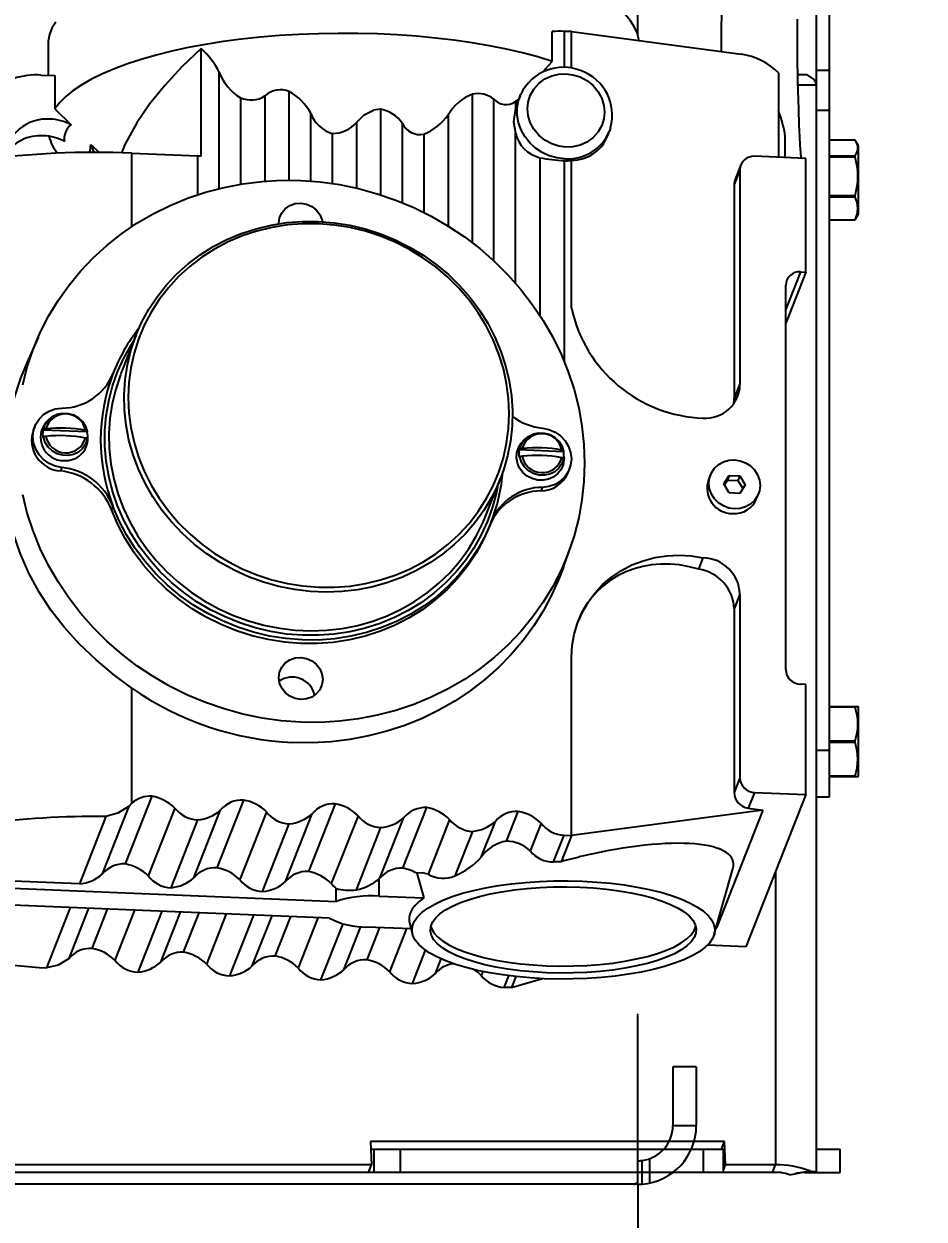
# Model space of a CAD drawing. Header units: feet. Extents: x -17 to 453, y -41 to 31.
# Drawn here: x 50.304 to 50.766, y -7.105 to -6.492 of the extents above; entities that cross this region are included whole.
import ezdxf
from ezdxf.enums import TextEntityAlignment as Align

# ---------------------------------------------------------------- set-up
doc = ezdxf.new("R2018")
doc.units = ezdxf.units.FT
doc.header["$MEASUREMENT"] = 0
doc.layers.add('G-ANNO-TEXT', color=1, linetype='Continuous')
doc.styles.add('NEI-A', font='arial.ttf')
doc.styles.get("Standard").update_dxf_attribs({"font": 'arial.ttf'})

# ---------------------------------------------------------------- blocks, each defined once
blk = doc.blocks.new('DETAIL_TITLE')
at = {"style": 'NEI-A', "flags": 8}
blk.add_attdef('#', text='', height=0.2, dxfattribs=at).set_placement((0.5922, -0.5109), align=Align.MIDDLE_CENTER)
at = {"lineweight": 30, "style": '', "flags": 104}
blk.add_attdef('DETAIL_TITLE', text='', height=0.2, dxfattribs=at).set_placement((0.9099, -0.52514), align=Align.BOTTOM_LEFT)
at = {"style": 'NEI-A'}
for tag, p in [('SCALE:', (0.93865, -0.73792)), ('1"_=_', (1.5474, -0.73792))]:
    blk.add_attdef(tag, text='', height=0.1, dxfattribs=at).set_placement(p, align=Align.BOTTOM_LEFT)

msp = doc.modelspace()

# ---------------------------------------------------------------- linework, layer by layer
for p, q in [((50.61936, -6.49707), (50.61936, -6.45447)), ((50.71122, -7.08126), (50.71122, -6.4778)), ((50.71769, -6.4778), (50.71769, -6.88855)), ((50.5755, -6.51093), (50.5755, -6.49569)), ((50.58532, -6.49569), (50.58156, -6.49553)), ((50.58156, -6.49553), (50.58156, -6.51411)), ((50.58532, -6.51443), (50.58532, -6.49569)), ((50.58532, -6.49569), (50.67252, -6.50728)), ((50.31664, -6.50183), (50.31664, -6.51811)), ((50.39513, -6.55966), (50.39513, -6.50438)), ((50.31296, -6.51796), (50.32012, -6.51825)), ((50.32012, -6.51825), (50.32012, -6.53529)), ((50.40445, -6.57619), (50.40445, -6.51647)), ((50.6916, -6.51686), (50.6916, -6.56019)), ((50.70163, -6.51763), (50.70606, -6.51763)), ((50.71122, -6.5154), (50.71769, -6.5154)), ((50.44048, -6.57194), (50.44048, -6.52644)), ((50.70172, -6.52297), (50.71122, -6.52297)), ((50.41546, -6.52967), (50.41546, -6.57394)), ((50.42797, -6.5287), (50.42797, -6.57242)), ((50.53453, -6.60406), (50.53453, -6.52773)), ((50.54554, -6.61334), (50.54554, -6.5303)), ((50.55654, -6.53162), (50.55829, -6.53039)), ((50.55654, -6.53162), (50.55654, -6.53502)), ((50.55727, -6.53337), (50.55654, -6.53502)), ((50.55898, -6.52863), (50.55714, -6.53332)), ((50.55898, -6.52863), (50.55931, -6.52785)), ((50.32012, -6.53529), (50.32839, -6.54349)), ((50.45148, -6.57237), (50.45148, -6.53757)), ((50.4875, -6.53552), (50.48368, -6.53605)), ((50.4875, -6.57944), (50.4875, -6.53552)), ((50.52202, -6.53839), (50.52202, -6.59542)), ((50.71769, -6.53612), (50.71122, -6.53612)), ((50.47499, -6.54234), (50.47499, -6.57598)), ((50.49851, -6.58345), (50.49851, -6.54258)), ((50.60547, -6.54494), (50.60486, -6.5467)), ((50.46249, -6.54793), (50.46249, -6.5736)), ((50.50951, -6.54837), (50.50951, -6.58843)), ((50.55654, -6.62467), (50.55654, -6.54783)), ((50.60384, -6.54929), (50.60486, -6.5467)), ((50.69511, -6.56033), (50.69511, -6.54932)), ((50.73096, -6.55131), (50.71769, -6.55131)), ((50.33854, -6.55355), (50.34279, -6.55775)), ((50.73275, -6.55433), (50.73141, -6.55201)), ((50.73275, -6.58937), (50.73275, -6.55433)), ((50.35959, -6.55808), (50.39345, -6.55948)), ((50.35959, -6.59576), (50.35959, -6.55808)), ((50.39345, -6.57934), (50.39345, -6.55948)), ((50.56905, -6.56045), (50.56905, -6.64115)), ((50.58156, -6.5619), (50.58156, -6.66478)), ((50.58532, -6.6374), (50.58532, -6.56178)), ((50.67232, -6.56408), (50.66934, -6.57164)), ((50.70571, -6.56077), (50.67938, -6.55968)), ((50.70571, -6.61907), (50.70571, -6.56077)), ((50.71769, -6.55936), (50.73096, -6.55936)), ((50.73096, -6.56005), (50.71769, -6.56005)), ((50.73096, -6.56005), (50.73096, -6.55936)), ((50.67185, -6.56654), (50.66889, -6.57407)), ((50.67185, -6.56654), (50.67185, -6.67686)), ((50.66889, -6.57407), (50.66889, -6.68439)), ((50.71769, -6.57981), (50.73096, -6.57981)), ((50.73096, -6.58059), (50.71769, -6.58059)), ((50.73096, -6.58059), (50.73096, -6.57981)), ((50.43504, -6.59428), (50.43504, -6.59403)), ((50.71769, -6.5923), (50.73096, -6.5923)), ((50.73096, -6.59239), (50.71769, -6.59239)), ((50.73128, -6.59161), (50.73096, -6.59239)), ((50.73096, -6.59239), (50.73096, -6.5923)), ((50.73141, -6.59169), (50.73275, -6.58937)), ((50.70289, -6.61896), (50.69537, -6.63806)), ((50.70571, -6.61907), (50.69537, -6.64534)), ((50.70289, -6.61896), (50.70571, -6.61907)), ((50.69537, -6.82314), (50.69537, -6.62582)), ((50.31146, -6.65271), (50.30576, -6.66571)), ((50.36182, -6.65137), (50.35401, -6.67121)), ((50.35, -6.67104), (50.34982, -6.67148)), ((50.66889, -6.68439), (50.67185, -6.67686)), ((50.30977, -6.69829), (50.30905, -6.70012)), ((50.31708, -6.69463), (50.31578, -6.69591)), ((50.31399, -6.70023), (50.31424, -6.69994)), ((50.33675, -6.70118), (50.31399, -6.70023)), ((50.31424, -6.70387), (50.31399, -6.70416)), ((50.33674, -6.70088), (50.33675, -6.70118)), ((50.33675, -6.7051), (50.33674, -6.7048)), ((50.33699, -6.70427), (50.33693, -6.70274)), ((50.56163, -6.70477), (50.56033, -6.70605)), ((50.55854, -6.71037), (50.55878, -6.71008)), ((50.5813, -6.71132), (50.55854, -6.71037)), ((50.55878, -6.71401), (50.55854, -6.7143)), ((50.58154, -6.71441), (50.58148, -6.71288)), ((50.32369, -6.71936), (50.32297, -6.72119)), ((50.58359, -6.72207), (50.58432, -6.72024)), ((50.6567, -6.72322), (50.65574, -6.72566)), ((50.66362, -6.72786), (50.66634, -6.72349)), ((50.66634, -6.72349), (50.6654, -6.72587)), ((50.66634, -6.72349), (50.67177, -6.72371)), ((50.54104, -6.74488), (50.54886, -6.72504)), ((50.5704, -6.72959), (50.56968, -6.73142)), ((50.66634, -6.73245), (50.66362, -6.72786)), ((50.66389, -6.7283), (50.6654, -6.72587)), ((50.6654, -6.72587), (50.67083, -6.72609)), ((50.67177, -6.72371), (50.67083, -6.72609)), ((50.67083, -6.72609), (50.67328, -6.73024)), ((50.67177, -6.72371), (50.67448, -6.72831)), ((50.67448, -6.72831), (50.67177, -6.73268)), ((50.67177, -6.73268), (50.66634, -6.73245)), ((50.68044, -6.73539), (50.6814, -6.73295)), ((50.34991, -6.7392), (50.34919, -6.74103)), ((50.54337, -6.74932), (50.54409, -6.74749)), ((50.5812, -6.77058), (50.58478, -6.76037)), ((50.65072, -6.77166), (50.65304, -6.76578)), ((50.67185, -6.7845), (50.66889, -6.79202)), ((50.67185, -6.7845), (50.67185, -6.87867)), ((50.66889, -6.79202), (50.66889, -6.88619)), ((50.58532, -6.90827), (50.58532, -6.81678)), ((50.35959, -6.89176), (50.35959, -6.83265)), ((50.70571, -6.83075), (50.70289, -6.83063)), ((50.70571, -6.88725), (50.70571, -6.83075)), ((50.71769, -6.84204), (50.73235, -6.84204)), ((50.73096, -6.84247), (50.71769, -6.84247)), ((50.73096, -6.84247), (50.73096, -6.84204)), ((50.73275, -6.84258), (50.73241, -6.84201)), ((50.73275, -6.87763), (50.73275, -6.84258)), ((50.71122, -6.86447), (50.71769, -6.86447)), ((50.71769, -6.85968), (50.73096, -6.85968)), ((50.73096, -6.86053), (50.71769, -6.86053)), ((50.73096, -6.86053), (50.73096, -6.85968)), ((50.67185, -6.87867), (50.66889, -6.88619)), ((50.71769, -6.87774), (50.73096, -6.87774)), ((50.73241, -6.87817), (50.71769, -6.87817)), ((50.73096, -6.87817), (50.73096, -6.87774)), ((50.73241, -6.8782), (50.73275, -6.87763)), ((50.36993, -6.88813), (50.35623, -6.92292)), ((50.70571, -6.88725), (50.67494, -6.96537)), ((50.67938, -6.88616), (50.67616, -6.89434)), ((50.67938, -6.88616), (50.70571, -6.88725)), ((50.71769, -6.88855), (50.71122, -6.88855)), ((50.34447, -6.92803), (50.35817, -6.89325)), ((50.35817, -6.89325), (50.35959, -6.89176)), ((50.38169, -6.89422), (50.36799, -6.92901)), ((50.3915, -6.92998), (50.4052, -6.8952)), ((50.41696, -6.89008), (50.40326, -6.92487)), ((50.46399, -6.89203), (50.45029, -6.92682)), ((50.49876, -6.9251), (50.51102, -6.89398)), ((50.68363, -6.89533), (50.58532, -6.90827)), ((50.68363, -6.89533), (50.65983, -6.95575)), ((50.67616, -6.89434), (50.68363, -6.89533)), ((50.34634, -6.89856), (50.33272, -6.93315)), ((50.37974, -6.9351), (50.39345, -6.90031)), ((50.42872, -6.89617), (50.41501, -6.93096)), ((50.43853, -6.93193), (50.45223, -6.89715)), ((50.47575, -6.89812), (50.46204, -6.93291)), ((50.487, -6.93022), (50.49926, -6.8991)), ((50.52277, -6.90007), (50.51171, -6.92815)), ((50.53905, -6.91942), (50.54629, -6.90105)), ((50.55202, -6.91122), (50.55805, -6.89593)), ((50.42677, -6.93705), (50.44048, -6.90226)), ((50.47489, -6.93624), (50.4875, -6.90421)), ((50.53453, -6.90616), (50.52552, -6.92904)), ((50.5698, -6.90202), (50.56421, -6.91621)), ((50.57617, -6.9218), (50.58156, -6.90811)), ((50.58532, -6.90827), (50.58001, -6.92175)), ((50.58156, -6.90811), (50.58532, -6.90827)), ((50.65865, -6.95909), (50.66823, -6.92539)), ((50.33272, -6.93315), (50.27064, -6.93058)), ((50.48653, -6.9394), (50.48653, -6.93064)), ((50.50592, -6.9277), (50.50961, -6.94035)), ((50.69018, -6.92668), (50.69018, -7.07738)), ((50.27064, -6.93417), (50.46448, -6.9422)), ((50.46448, -6.9422), (50.46448, -6.93544)), ((50.46111, -6.95075), (50.26727, -6.94271)), ((50.48653, -6.9394), (50.50961, -6.94035)), ((50.32796, -6.94523), (50.31572, -6.97629)), ((50.3274, -6.97136), (50.33754, -6.94562)), ((50.33916, -6.96625), (50.34713, -6.94602)), ((50.36106, -6.9466), (50.35092, -6.97234)), ((50.37499, -6.94718), (50.36267, -6.97843)), ((50.37443, -6.97332), (50.38457, -6.94757)), ((50.38619, -6.9682), (50.39416, -6.94797)), ((50.40809, -6.94855), (50.39795, -6.97429)), ((50.42202, -6.94913), (50.4097, -6.98038)), ((50.42146, -6.97527), (50.4316, -6.94952)), ((50.43322, -6.97015), (50.44118, -6.94992)), ((50.45511, -6.9505), (50.44497, -6.97624)), ((50.45673, -6.98233), (50.46805, -6.95359)), ((50.46849, -6.97722), (50.47721, -6.95507)), ((50.48677, -6.95553), (50.48024, -6.9721)), ((50.50298, -6.95621), (50.48028, -6.95526)), ((50.5007, -6.95611), (50.492, -6.97819)), ((50.50228, -6.95375), (50.5038, -6.95909)), ((50.65957, -6.95583), (50.65983, -6.95575)), ((50.50376, -6.98428), (50.51048, -6.96723)), ((50.67494, -6.96537), (50.65518, -6.96455)), ((50.32881, -6.96988), (50.3274, -6.97136)), ((50.51552, -6.97917), (50.51847, -6.97166)), ((50.53983, -6.97812), (50.53903, -6.98014)), ((50.55079, -6.98623), (50.55313, -6.98029)), ((50.55678, -6.98072), (50.55455, -6.98639)), ((50.55455, -6.98639), (50.55079, -6.98623)), ((50.55455, -6.98639), (50.57049, -6.98175)), ((50.61934, -6.99996), (50.61936, -6.99997)), ((50.61936, -7.08661), (50.61936, -6.99997)), ((50.63742, -7.02708), (50.63742, -7.05717)), ((50.64946, -7.02708), (50.63742, -7.02708)), ((50.64946, -7.02708), (50.64946, -7.05717)), ((50.61936, -7.05717), (50.61934, -7.05717)), ((50.63742, -7.05717), (50.64946, -7.05717)), ((50.66391, -7.06541), (50.48208, -7.06541)), ((50.48208, -7.06541), (50.48263, -7.07738)), ((50.66241, -7.06922), (50.66391, -7.06541)), ((50.66446, -7.07738), (50.66391, -7.06541)), ((50.48226, -7.06922), (50.66337, -7.06922)), ((50.48382, -7.06922), (50.48382, -7.08126)), ((50.49737, -7.06922), (50.49737, -7.08126)), ((50.65294, -7.06922), (50.65294, -7.08126)), ((50.66337, -7.08126), (50.66337, -7.06922)), ((50.71122, -7.06922), (50.72326, -7.06922)), ((50.72326, -7.08126), (50.72326, -7.06922)), ((50.48263, -7.07738), (50.07375, -7.07738)), ((50.4811, -7.08126), (50.48263, -7.07738)), ((50.62162, -7.08719), (50.62162, -7.07509)), ((50.62566, -7.08661), (50.62566, -7.0741)), ((50.66337, -7.08014), (50.66446, -7.07738)), ((50.69018, -7.07738), (50.66446, -7.07738)), ((50.68866, -7.08126), (50.69018, -7.07738)), ((50.69315, -7.08126), (50.07222, -7.08126)), ((50.48172, -7.08126), (50.48172, -7.07967)), ((50.69741, -7.08243), (50.70769, -7.0804)), ((50.70519, -7.08126), (50.72326, -7.08126)), ((50.61936, -7.08728), (49.78266, -7.08728)), ((50.61753, -7.08728), (50.61766, -7.08728)), ((50.61936, -7.08728), (50.61936, -7.13287))]:
    msp.add_line(p, q)
at = {"flags": 128}
for points in [[(50.62, -6.5003), (50.61995, -6.49987), (50.6192, -6.49658), (50.61779, -6.49333), (50.6157, -6.49011), (50.61296, -6.48694), (50.60957, -6.48384), (50.60555, -6.48082), (50.60092, -6.47789), (50.59569, -6.47508), (50.5899, -6.47238), (50.58357, -6.46981), (50.57672, -6.46738), (50.56938, -6.46511), (50.5616, -6.463), (50.55339, -6.46107), (50.54481, -6.45932), (50.53589, -6.45776), (50.52666, -6.45639), (50.51718, -6.45523), (50.50747, -6.45428), (50.4976, -6.45353), (50.48759, -6.45301)], [(50.70327, -6.56067), (50.70308, -6.5577), (50.70286, -6.55393), (50.70264, -6.54971), (50.70235, -6.54357), (50.70205, -6.53547), (50.70167, -6.52118), (50.7015, -6.50821), (50.70147, -6.49665), (50.7015, -6.48924)], [(50.32055, -6.49074), (50.31859, -6.49397), (50.31731, -6.49723), (50.3167, -6.50051), (50.31664, -6.50183)], [(50.5755, -6.51093), (50.56808, -6.50869), (50.56022, -6.50661), (50.55195, -6.50471), (50.5433, -6.50298), (50.53431, -6.50146), (50.52503, -6.50012), (50.5155, -6.499), (50.50576, -6.49808), (50.49585, -6.49738), (50.48582, -6.49689), (50.47571, -6.49662), (50.46556, -6.49657), (50.45543, -6.49674), (50.44536, -6.49713), (50.43538, -6.49774), (50.42556, -6.49856), (50.41593, -6.49959), (50.40653, -6.50083), (50.39741, -6.50227), (50.38861, -6.50391), (50.38016, -6.50573), (50.37211, -6.50773), (50.36448, -6.50991), (50.35733, -6.51224), (50.35066, -6.51472), (50.34453, -6.51734), (50.33895, -6.52009), (50.33394, -6.52295), (50.32954, -6.52592), (50.32576, -6.52897), (50.32262, -6.5321), (50.32012, -6.53529)], [(50.39513, -6.50438), (50.38529, -6.51382), (50.37653, -6.52329), (50.3687, -6.53297), (50.36218, -6.54245), (50.35609, -6.55359), (50.35425, -6.55798)], [(50.57105, -6.51618), (50.57192, -6.51491), (50.5755, -6.51093)], [(50.58252, -6.55498), (50.57893, -6.55451), (50.57525, -6.55335), (50.57171, -6.55146), (50.56855, -6.54888), (50.56599, -6.54576), (50.56416, -6.54231), (50.5631, -6.53876), (50.56277, -6.53532), (50.5631, -6.53191), (50.56416, -6.52845), (50.56599, -6.52515), (50.56855, -6.52224), (50.57171, -6.51993), (50.57525, -6.51833), (50.57893, -6.51747), (50.58252, -6.51731)], [(50.58252, -6.51731), (50.58612, -6.51777), (50.58979, -6.51893), (50.59333, -6.52082), (50.59649, -6.5234), (50.59905, -6.52652), (50.60089, -6.52997), (50.60194, -6.53352), (50.60227, -6.53696), (50.60194, -6.54037), (50.60089, -6.54384), (50.59905, -6.54713), (50.59649, -6.55004), (50.59333, -6.55235), (50.58979, -6.55396), (50.58612, -6.55481), (50.58252, -6.55498)], [(50.70606, -6.51763), (50.70989, -6.5203), (50.71122, -6.52297)], [(50.58192, -6.56099), (50.5779, -6.5605), (50.57398, -6.55939), (50.57028, -6.55769), (50.5669, -6.55545), (50.56393, -6.55272), (50.56145, -6.54957), (50.55953, -6.54611), (50.55821, -6.54241), (50.55755, -6.53858), (50.55755, -6.53473), (50.55821, -6.53096), (50.55898, -6.52863)], [(50.47499, -6.54234), (50.47893, -6.53839), (50.48368, -6.53605)], [(50.55654, -6.53502), (50.55562, -6.542), (50.55654, -6.54783)], [(50.33781, -6.55774), (50.33813, -6.55683), (50.33854, -6.55355)], [(50.34025, -6.55769), (50.34008, -6.55714), (50.33854, -6.55355)], [(50.30358, -6.67689), (50.30594, -6.66777), (50.30895, -6.65884), (50.31261, -6.65016), (50.31688, -6.64177), (50.32176, -6.6337), (50.32722, -6.62598), (50.33323, -6.61867), (50.33978, -6.61179), (50.34682, -6.60537), (50.35432, -6.59944), (50.36225, -6.59403), (50.37057, -6.58917), (50.37925, -6.58488), (50.38824, -6.58117), (50.3975, -6.57807), (50.40699, -6.5756), (50.41666, -6.57375), (50.42647, -6.57254), (50.43637, -6.57198), (50.44632, -6.57207)], [(50.44632, -6.57207), (50.45627, -6.57281), (50.46617, -6.57419), (50.47598, -6.57621), (50.48566, -6.57886), (50.49514, -6.58212), (50.5044, -6.58599), (50.51339, -6.59044), (50.52207, -6.59545), (50.5304, -6.601), (50.53833, -6.60707), (50.54583, -6.61362), (50.55287, -6.62062), (50.55941, -6.62805), (50.56543, -6.63586), (50.57089, -6.64402), (50.57577, -6.6525), (50.58004, -6.66125), (50.58369, -6.67023), (50.5867, -6.67941), (50.58906, -6.68873), (50.59075, -6.69815), (50.59177, -6.70764), (50.59211, -6.71714), (50.59177, -6.72661), (50.59075, -6.73601), (50.58906, -6.7453), (50.5867, -6.75442), (50.58369, -6.76335), (50.58004, -6.77203), (50.57577, -6.78042), (50.57089, -6.78849), (50.56543, -6.7962), (50.55941, -6.80352), (50.55287, -6.8104), (50.54583, -6.81682), (50.53833, -6.82275), (50.5304, -6.82816), (50.52207, -6.83302), (50.51339, -6.83731), (50.5044, -6.84102), (50.49514, -6.84411), (50.48566, -6.84659), (50.47598, -6.84844), (50.46617, -6.84964), (50.45627, -6.85021), (50.44632, -6.85012)], [(50.43504, -6.59403), (50.43542, -6.59126), (50.43655, -6.58871), (50.43834, -6.58655), (50.44068, -6.58494), (50.4434, -6.58398), (50.44632, -6.58373), (50.44924, -6.58422), (50.45197, -6.58541), (50.4543, -6.58721), (50.4561, -6.58952), (50.45723, -6.59216), (50.45747, -6.59324)], [(50.45558, -6.59432), (50.4475, -6.5943), (50.43948, -6.59492), (50.43157, -6.59618), (50.42382, -6.59805), (50.41629, -6.60054), (50.40902, -6.60363), (50.40208, -6.60729), (50.3955, -6.61149), (50.38933, -6.61622), (50.38361, -6.62144), (50.37839, -6.6271), (50.37369, -6.63318), (50.36955, -6.63963), (50.366, -6.64641), (50.36306, -6.65347), (50.36075, -6.66077), (50.35909, -6.66824), (50.35809, -6.67585), (50.35776, -6.68354), (50.35809, -6.69126), (50.35909, -6.69895), (50.36075, -6.70656), (50.36306, -6.71405), (50.366, -6.72135), (50.36955, -6.72843), (50.37369, -6.73522), (50.37839, -6.74169), (50.38361, -6.74779), (50.38933, -6.75348), (50.3955, -6.75872), (50.40208, -6.76347), (50.40902, -6.7677), (50.41629, -6.77139), (50.42382, -6.77451), (50.43157, -6.77703), (50.43948, -6.77894), (50.4475, -6.78022), (50.45558, -6.78088), (50.46366, -6.78089), (50.47168, -6.78027), (50.47959, -6.77902), (50.48734, -6.77714), (50.49487, -6.77465), (50.50214, -6.77156), (50.50908, -6.76791), (50.51566, -6.7637), (50.52183, -6.75897), (50.52755, -6.75376), (50.53277, -6.74809), (50.53747, -6.74201), (50.54161, -6.73556), (50.54516, -6.72878), (50.5481, -6.72172), (50.5504, -6.71443), (50.55206, -6.70695), (50.55306, -6.69934), (50.5534, -6.69165), (50.55306, -6.68394), (50.55206, -6.67624), (50.5504, -6.66863), (50.5481, -6.66115), (50.54516, -6.65384), (50.54161, -6.64677), (50.53747, -6.63997), (50.53277, -6.6335), (50.52755, -6.6274), (50.52183, -6.62172), (50.51566, -6.61648), (50.50908, -6.61172), (50.50214, -6.60749), (50.49487, -6.6038), (50.48734, -6.60069), (50.47959, -6.59817), (50.47168, -6.59626), (50.46366, -6.59497), (50.45558, -6.59432)], [(50.36182, -6.65137), (50.36465, -6.64495), (50.36833, -6.63819), (50.37258, -6.63175), (50.37739, -6.6257), (50.38272, -6.62006), (50.38853, -6.61487), (50.39478, -6.61017), (50.40144, -6.60599), (50.40845, -6.60236), (50.41578, -6.5993), (50.42337, -6.59683), (50.43117, -6.59497), (50.43914, -6.59373), (50.44721, -6.59311), (50.45534, -6.59313)], [(50.45534, -6.59313), (50.46346, -6.59379), (50.47154, -6.59507), (50.4795, -6.59697), (50.48731, -6.59948), (50.4949, -6.60258), (50.50222, -6.60625), (50.50924, -6.61046), (50.5159, -6.61519), (50.52215, -6.62041), (50.52796, -6.62608), (50.53329, -6.63216), (50.53809, -6.63862), (50.54235, -6.6454), (50.54603, -6.65247), (50.5491, -6.65978), (50.55155, -6.66728), (50.55336, -6.67491), (50.55452, -6.68264), (50.55502, -6.6904), (50.55485, -6.69815), (50.55402, -6.70583), (50.55254, -6.71339), (50.55041, -6.72079), (50.54886, -6.72504)], [(50.54755, -6.72836), (50.54681, -6.73216), (50.54485, -6.73965), (50.54226, -6.74694), (50.53906, -6.75398), (50.53526, -6.76073), (50.53088, -6.76715), (50.52597, -6.77318), (50.52055, -6.77879), (50.51465, -6.78395), (50.50831, -6.78862), (50.50158, -6.79278), (50.49449, -6.79638), (50.4871, -6.79942), (50.47945, -6.80187), (50.47159, -6.80371), (50.46358, -6.80494), (50.45546, -6.80554), (50.44728, -6.80552), (50.43911, -6.80487), (50.43099, -6.80359), (50.42297, -6.8017), (50.41512, -6.7992), (50.40747, -6.79612), (50.40008, -6.79247), (50.39299, -6.78827), (50.38626, -6.78356), (50.37992, -6.77837), (50.37402, -6.77272), (50.3686, -6.76665), (50.36369, -6.76021), (50.35931, -6.75344), (50.35551, -6.74637), (50.3523, -6.73906), (50.34971, -6.73156), (50.34776, -6.7239), (50.34644, -6.71615), (50.34579, -6.70834), (50.34579, -6.70054), (50.34644, -6.6928), (50.34776, -6.68515), (50.34971, -6.67766), (50.3523, -6.67036), (50.35551, -6.66332), (50.35931, -6.65657), (50.36051, -6.65469)], [(50.54886, -6.72504), (50.54764, -6.72797), (50.54426, -6.73488), (50.54029, -6.74149), (50.53576, -6.74774), (50.53069, -6.75359), (50.52511, -6.75901), (50.51908, -6.76396), (50.51262, -6.7684), (50.50577, -6.77231), (50.4986, -6.77566), (50.49113, -6.77843), (50.48343, -6.78059), (50.47554, -6.78215), (50.46751, -6.78307), (50.45941, -6.78337), (50.45127, -6.78303), (50.44317, -6.78206), (50.43514, -6.78047), (50.42725, -6.77826), (50.41955, -6.77546), (50.41208, -6.77207), (50.4049, -6.76813), (50.39806, -6.76365), (50.3916, -6.75867), (50.38556, -6.75322), (50.37999, -6.74734), (50.37492, -6.74107), (50.37038, -6.73444), (50.36641, -6.72751), (50.36303, -6.72031), (50.36027, -6.71291), (50.35814, -6.70533), (50.35665, -6.69765), (50.35583, -6.6899), (50.35566, -6.68213), (50.35616, -6.67441), (50.35731, -6.66678), (50.35912, -6.6593), (50.36157, -6.652), (50.36182, -6.65137)], [(50.35959, -6.83265), (50.35016, -6.82566), (50.34127, -6.8182), (50.33273, -6.81002), (50.32491, -6.80138), (50.31809, -6.7926), (50.31203, -6.78342), (50.30667, -6.77359), (50.3022, -6.76337), (50.29858, -6.75244), (50.296, -6.74118), (50.29449, -6.72922), (50.29416, -6.71704), (50.29486, -6.70624), (50.29647, -6.69544), (50.29907, -6.68442), (50.30258, -6.67359), (50.30583, -6.66574)], [(50.35401, -6.67121), (50.35376, -6.67184), (50.35131, -6.67913), (50.3495, -6.68662), (50.34834, -6.69425), (50.34785, -6.70197), (50.34801, -6.70973), (50.34884, -6.71748), (50.35032, -6.72517), (50.35246, -6.73274), (50.35522, -6.74015), (50.3586, -6.74734), (50.36257, -6.75428), (50.36711, -6.7609), (50.37218, -6.76718), (50.37775, -6.77306), (50.38379, -6.77851), (50.39025, -6.78349), (50.39709, -6.78796), (50.40427, -6.79191), (50.41173, -6.79529), (50.41944, -6.7981), (50.42733, -6.80031), (50.43535, -6.8019), (50.44346, -6.80287), (50.45159, -6.80321), (50.4597, -6.80291), (50.46772, -6.80198), (50.47561, -6.80043), (50.48332, -6.79826), (50.49078, -6.79549), (50.49796, -6.79214), (50.5048, -6.78824), (50.51126, -6.78379), (50.5173, -6.77884), (50.52287, -6.77343), (50.52794, -6.76757), (50.53248, -6.76132), (50.53645, -6.75472), (50.53983, -6.7478), (50.54104, -6.74488)], [(50.32369, -6.71936), (50.32031, -6.71865), (50.31714, -6.71728), (50.31432, -6.7153), (50.31199, -6.71282), (50.31023, -6.70994), (50.30915, -6.70679), (50.30878, -6.70353), (50.30915, -6.7003), (50.31023, -6.69724), (50.31199, -6.69451), (50.31432, -6.69222), (50.31714, -6.69048), (50.32031, -6.68936), (50.32369, -6.68894)], [(50.31424, -6.69994), (50.31511, -6.69736), (50.31664, -6.69509), (50.31873, -6.69329), (50.32125, -6.69206), (50.32405, -6.69149), (50.32693, -6.69161), (50.32972, -6.69241), (50.33224, -6.69385), (50.33434, -6.69583), (50.33587, -6.69822), (50.33674, -6.70088)], [(50.33674, -6.7048), (50.33587, -6.70739), (50.33434, -6.70965), (50.33224, -6.71146), (50.32972, -6.71268), (50.32693, -6.71325), (50.32405, -6.71313), (50.32125, -6.71233), (50.31873, -6.71089), (50.31664, -6.70892), (50.31511, -6.70652), (50.31424, -6.70387)], [(50.55878, -6.71008), (50.55965, -6.7075), (50.56119, -6.70523), (50.56328, -6.70343), (50.5658, -6.7022), (50.56859, -6.70163), (50.57148, -6.70175), (50.57427, -6.70255), (50.57679, -6.70399), (50.57888, -6.70597), (50.58042, -6.70836), (50.58129, -6.71102)], [(50.5704, -6.69917), (50.57377, -6.69987), (50.57694, -6.70125), (50.57976, -6.70322), (50.5821, -6.70571), (50.58386, -6.70859), (50.58494, -6.71173), (50.58531, -6.715), (50.58494, -6.71823), (50.58386, -6.72128), (50.5821, -6.72402), (50.57976, -6.72631), (50.57694, -6.72805), (50.57377, -6.72916), (50.5704, -6.72959)], [(50.58154, -6.71441), (50.58152, -6.71552), (50.58103, -6.71816), (50.57991, -6.7206), (50.57821, -6.7227), (50.57604, -6.72435), (50.5735, -6.72546), (50.57074, -6.72597), (50.5679, -6.72586), (50.56514, -6.72512), (50.5626, -6.7238), (50.56042, -6.72197), (50.55873, -6.71972), (50.5576, -6.71719), (50.55711, -6.7145), (50.55728, -6.71181), (50.55809, -6.70925), (50.55951, -6.70696), (50.56033, -6.70605)], [(50.58129, -6.71102), (50.58129, -6.71107), (50.5813, -6.71132)], [(50.58129, -6.71494), (50.58042, -6.71753), (50.57888, -6.71979), (50.57679, -6.7216), (50.57427, -6.72282), (50.57148, -6.72339), (50.56859, -6.72327), (50.5658, -6.72247), (50.56328, -6.72103), (50.56119, -6.71906), (50.55965, -6.71666), (50.55878, -6.71401)], [(50.5813, -6.71524), (50.58129, -6.71499), (50.58129, -6.71494)], [(50.66905, -6.74064), (50.66612, -6.7402), (50.66334, -6.73916), (50.66084, -6.73756), (50.65876, -6.73549), (50.65719, -6.73304), (50.65622, -6.73034), (50.65589, -6.72754), (50.65622, -6.72476), (50.65719, -6.72214), (50.65876, -6.71983), (50.66084, -6.71793), (50.66334, -6.71653), (50.66612, -6.71572), (50.66905, -6.71553)], [(50.66905, -6.71553), (50.67198, -6.71596), (50.67477, -6.71701), (50.67726, -6.71861), (50.67935, -6.72068), (50.68092, -6.72313), (50.68189, -6.72582), (50.68222, -6.72863), (50.68189, -6.73141), (50.68092, -6.73402), (50.67935, -6.73634), (50.67726, -6.73824), (50.67477, -6.73963), (50.67198, -6.74045), (50.66905, -6.74064)], [(50.44632, -6.85012), (50.43637, -6.84938), (50.42647, -6.848), (50.41666, -6.84598), (50.40699, -6.84333), (50.3975, -6.84007), (50.38824, -6.8362), (50.37925, -6.83175), (50.37057, -6.82674), (50.36225, -6.82119), (50.35432, -6.81512), (50.34682, -6.80857), (50.33978, -6.80157), (50.33323, -6.79414), (50.32722, -6.78633), (50.32176, -6.77816), (50.31688, -6.76969), (50.31261, -6.76094), (50.30895, -6.75195), (50.30594, -6.74278), (50.30358, -6.73346)], [(50.54346, -6.74909), (50.54025, -6.75636), (50.53641, -6.76334), (50.53199, -6.76997), (50.52699, -6.77622), (50.52146, -6.78203), (50.51544, -6.78737), (50.50896, -6.79222), (50.50207, -6.79652), (50.49481, -6.80026), (50.48723, -6.80341), (50.47937, -6.80596), (50.4713, -6.80787), (50.46307, -6.80915), (50.45472, -6.80978), (50.44632, -6.80976), (50.43792, -6.80908), (50.42958, -6.80776), (50.42134, -6.8058), (50.41327, -6.80322), (50.40542, -6.80002), (50.39784, -6.79624), (50.39058, -6.7919), (50.38368, -6.78702), (50.3772, -6.78164), (50.37118, -6.7758), (50.36565, -6.76953), (50.36066, -6.76287), (50.35623, -6.75587), (50.3524, -6.74858), (50.34919, -6.74103)], [(50.54418, -6.74726), (50.54097, -6.75453), (50.53714, -6.76151), (50.53271, -6.76814), (50.52771, -6.77439), (50.52219, -6.7802), (50.51616, -6.78554), (50.50968, -6.79038), (50.50279, -6.79469), (50.49553, -6.79843), (50.48795, -6.80158), (50.4801, -6.80413), (50.47203, -6.80604), (50.46379, -6.80732), (50.45545, -6.80795), (50.44704, -6.80792), (50.43864, -6.80725), (50.4303, -6.80593), (50.42206, -6.80397), (50.41399, -6.80138), (50.40614, -6.79819), (50.39856, -6.79441), (50.3913, -6.79007), (50.38441, -6.78519), (50.37793, -6.77981), (50.3719, -6.77397), (50.36638, -6.7677), (50.36138, -6.76104), (50.35695, -6.75404), (50.35312, -6.74674), (50.34991, -6.7392)], [(50.58532, -6.81678), (50.58567, -6.81082), (50.58669, -6.80495), (50.58839, -6.79926), (50.59074, -6.7938), (50.59371, -6.78865), (50.59727, -6.78386), (50.60137, -6.7795), (50.60597, -6.77561), (50.611, -6.77224), (50.61642, -6.76944), (50.62215, -6.76723), (50.62813, -6.76564), (50.63428, -6.76469), (50.64053, -6.7644), (50.64681, -6.76476), (50.65304, -6.76578)], [(50.5812, -6.77058), (50.57911, -6.77613), (50.57533, -6.78461), (50.57095, -6.79282), (50.56599, -6.80069), (50.56047, -6.80821), (50.55442, -6.81534), (50.54787, -6.82204), (50.54083, -6.82828), (50.53336, -6.83405), (50.52547, -6.8393), (50.51721, -6.84402), (50.50861, -6.84818), (50.49971, -6.85178), (50.49055, -6.85478), (50.48118, -6.85718), (50.47162, -6.85897), (50.46194, -6.86013), (50.45217, -6.86067), (50.44236, -6.86057)], [(50.43504, -6.82723), (50.43542, -6.82446), (50.43655, -6.82191), (50.43834, -6.81975), (50.44068, -6.81814), (50.4434, -6.81718), (50.44632, -6.81693), (50.44924, -6.81742), (50.45197, -6.81861), (50.4543, -6.82041), (50.4561, -6.82272), (50.45723, -6.82536), (50.45761, -6.82816)], [(50.45761, -6.82816), (50.45723, -6.83093), (50.4561, -6.83348), (50.4543, -6.83564), (50.45197, -6.83725), (50.44924, -6.83821), (50.44632, -6.83846), (50.4434, -6.83797), (50.44068, -6.83678), (50.43834, -6.83497), (50.43655, -6.83267), (50.43542, -6.83003), (50.43504, -6.82723)], [(50.35817, -6.89325), (50.3525, -6.8969), (50.34634, -6.89856)], [(50.57137, -6.98179), (50.56408, -6.98137), (50.55695, -6.98073), (50.55004, -6.97988), (50.54341, -6.97881), (50.53712, -6.97754), (50.53123, -6.97609), (50.5258, -6.97446), (50.52087, -6.97267), (50.51648, -6.97074), (50.51268, -6.96868), (50.5095, -6.96651), (50.50697, -6.96425), (50.50511, -6.96193), (50.50395, -6.95956), (50.50348, -6.95716), (50.50371, -6.95476), (50.50465, -6.95238), (50.50628, -6.95004), (50.50859, -6.94776), (50.51156, -6.94556), (50.51516, -6.94346), (50.51936, -6.94149), (50.52411, -6.93965), (50.52939, -6.93796), (50.53513, -6.93645), (50.54129, -6.93512), (50.54782, -6.93399), (50.55464, -6.93306), (50.56171, -6.93235), (50.56895, -6.93186), (50.5763, -6.93159), (50.5837, -6.93155), (50.59108, -6.93174)], [(50.51171, -6.92815), (50.50871, -6.92747), (50.50592, -6.9277)], [(50.59108, -6.93174), (50.59837, -6.93216), (50.6055, -6.9328), (50.61241, -6.93366), (50.61904, -6.93473), (50.62532, -6.93599), (50.63121, -6.93745), (50.63665, -6.93908), (50.64158, -6.94086), (50.64597, -6.9428), (50.64977, -6.94486), (50.65294, -6.94703), (50.65547, -6.94928), (50.65733, -6.95161), (50.6585, -6.95398), (50.65897, -6.95637), (50.65873, -6.95877), (50.65779, -6.96115), (50.65616, -6.96349), (50.65385, -6.96578), (50.65088, -6.96797), (50.64728, -6.97007), (50.64309, -6.97205), (50.63833, -6.97389), (50.63306, -6.97557), (50.62731, -6.97708), (50.62115, -6.97841), (50.61463, -6.97955), (50.6078, -6.98047), (50.60074, -6.98119), (50.59349, -6.98168), (50.58614, -6.98194), (50.57874, -6.98198), (50.57137, -6.98179)], [(50.57257, -6.97874), (50.56576, -6.97834), (50.55911, -6.97772), (50.55269, -6.97689), (50.54656, -6.97585), (50.54079, -6.97462), (50.53543, -6.9732), (50.53054, -6.97161), (50.52618, -6.96987), (50.52237, -6.968), (50.51917, -6.96601), (50.51661, -6.96392), (50.51471, -6.96177), (50.51349, -6.95956), (50.51297, -6.95732), (50.51315, -6.95508), (50.51403, -6.95285), (50.51559, -6.95067), (50.51783, -6.94854), (50.52072, -6.9465), (50.52423, -6.94457), (50.52833, -6.94276), (50.53297, -6.9411), (50.5381, -6.93959), (50.54368, -6.93827), (50.54964, -6.93713), (50.55592, -6.93619), (50.56247, -6.93547), (50.56921, -6.93496), (50.57607, -6.93468), (50.58298, -6.93462), (50.58988, -6.9348)], [(50.58988, -6.9348), (50.59668, -6.93519), (50.60333, -6.93581), (50.60975, -6.93664), (50.61588, -6.93768), (50.62165, -6.93892), (50.62701, -6.94034), (50.6319, -6.94193), (50.63627, -6.94367), (50.64007, -6.94554), (50.64327, -6.94753), (50.64583, -6.94961), (50.64773, -6.95177), (50.64895, -6.95398), (50.64947, -6.95622), (50.64929, -6.95846), (50.64842, -6.96068), (50.64685, -6.96287), (50.64461, -6.96499), (50.64172, -6.96703), (50.63821, -6.96896), (50.63412, -6.97077), (50.62948, -6.97244), (50.62434, -6.97394), (50.61877, -6.97527), (50.61281, -6.97641), (50.60652, -6.97734), (50.59998, -6.97807), (50.59324, -6.97857), (50.58638, -6.97885), (50.57946, -6.97891), (50.57257, -6.97874)], [(50.50961, -6.94035), (50.50715, -6.94222), (50.50515, -6.94415), (50.50362, -6.94612), (50.50258, -6.94813), (50.50204, -6.95015), (50.50198, -6.95218), (50.50228, -6.95375)], [(50.51318, -6.95497), (50.51349, -6.95597), (50.51471, -6.95818), (50.51661, -6.96034), (50.51917, -6.96242), (50.52237, -6.96441), (50.52618, -6.96628), (50.53054, -6.96802), (50.53543, -6.96961), (50.54079, -6.97103), (50.54656, -6.97226), (50.55269, -6.9733), (50.55911, -6.97414), (50.56576, -6.97475), (50.57257, -6.97515)], [(50.57257, -6.97515), (50.57946, -6.97532), (50.58638, -6.97527), (50.59324, -6.97498), (50.59998, -6.97448), (50.60652, -6.97375), (50.61281, -6.97282), (50.61877, -6.97168), (50.62434, -6.97035), (50.62948, -6.96885), (50.63412, -6.96719), (50.63821, -6.96538), (50.64172, -6.96344), (50.64461, -6.96141), (50.64685, -6.95928), (50.64842, -6.9571), (50.64927, -6.95497)], [(50.3274, -6.97136), (50.32177, -6.97491), (50.31572, -6.97629)], [(50.70769, -7.0804), (50.71032, -7.08075), (50.71122, -7.08126)], [(50.61766, -7.08728), (50.61746, -7.08726), (50.61758, -7.08721), (50.61768, -7.08719)], [(50.61768, -7.08719), (50.61747, -7.08724), (50.61749, -7.08725)]]:
    msp.add_lwpolyline(points, dxfattribs=at)
for centre, radius, start, end in [((52.9846, -6.50891), 2.32235, 176.44162, 179.92606), ((50.57968, -6.54026), 0.04477, 87.59901, 95.35981), ((50.36727, -6.53551), 0.04178, 27.12247, 48.1722), ((50.58116, -6.53812), 0.02413, 67.21494, 154.77798), ((50.31048, -6.55302), 0.03515, 85.95007, 178.78801), ((50.42875, -6.5074), 0.02594, 200.45028, 239.16052), ((50.58222, -6.53847), 0.02407, 344.55972, 69.86596), ((50.43599, -6.53734), 0.01179, 67.61734, 132.88692), ((50.42646, -6.55131), 0.02855, 28.76452, 60.58876), ((50.42078, -6.51715), 0.01361, 246.98192, 301.88019), ((50.54345, -6.55087), 0.0248, 111.07703, 149.77007), ((50.5372, -6.54114), 0.01367, 52.43015, 101.26832), ((50.55177, -6.52484), 0.00829, 221.21971, 305.16881), ((50.46732, -6.53177), 0.01687, 200.10826, 253.3517), ((50.48402, -6.55306), 0.01788, 35.88437, 78.76959), ((50.49857, -6.52181), 0.02872, 292.40823, 324.75974), ((50.31606, -6.56247), 0.02195, 85.80803, 173.8716), ((50.3166, -6.56571), 0.02515, 62.04989, 87.56727), ((50.3337, -6.55051), 0.00881, 127.07926, 189.92076), ((50.46243, -6.53102), 0.01692, 270.19993, 317.9822), ((50.50764, -6.53858), 0.00997, 203.6969, 280.86149), ((50.31301, -6.57179), 0.02271, 86.74012, 145.00385), ((50.31323, -6.57425), 0.02515, 62.04995, 87.56721), ((50.33827, -6.5441), 0.02187, 193.98511, 219.80834), ((50.57373, -6.5433), 0.01777, 194.74422, 254.7329), ((50.58342, -6.53783), 0.0232, 266.29799, 337.52592), ((50.72607, -6.55533), 0.00634, 320.53148, 39.46852), ((50.34069, -6.99443), 0.43676, 87.52034, 97.76272), ((50.38842, -6.61585), 0.05659, 83.18547, 84.89908), ((50.59062, -6.42923), 0.13298, 260.66412, 266.0915), ((50.58262, -6.53647), 0.02546, 267.61169, 276.09154), ((50.67886, -6.56667), 0.00701, 85.79004, 178.94778), ((50.69824, -6.56993), 0.03418, 343.19596, 16.80404), ((50.71968, -6.58644), 0.01271, 332.563, 27.437), ((50.70238, -6.62595), 0.00701, 85.79067, 178.94689), ((50.6553, -6.62251), 0.07155, 192.00943, 268.1906), ((50.43584, -6.70489), 0.09228, 141.83878, 158.63509), ((50.32358, -6.66048), 0.02846, 270.22536, 337.72056), ((50.438, -6.70524), 0.09441, 158.91344, 201.08656), ((50.65433, -6.67654), 0.01753, 265.79065, 358.94737), ((50.32557, -6.7024), 0.01048, 11.19396, 164.05741), ((50.32463, -6.70392), 0.01193, 137.83709, 270.68671), ((50.57383, -6.66709), 0.03225, 234.36306, 263.9047), ((50.32407, -6.70533), 0.0159, 160.83467, 266.03378), ((50.32433, -6.7022), 0.01053, 169.25857, 190.74143), ((50.31551, -6.70165), 0.00212, 90.46347, 126.70377), ((50.31554, -6.70566), 0.00222, 91.23665, 125.92595), ((50.32284, -6.76835), 0.06921, 79.1581, 96.09326), ((50.32284, -6.77227), 0.06921, 79.15783, 96.09354), ((50.32577, -6.70141), 0.01048, 191.19396, 344.05741), ((50.32557, -6.70446), 0.01142, 265.97992, 0.97359), ((50.33586, -6.70138), 0.00101, 29.75341, 90.40711), ((50.33584, -6.70534), 0.00105, 31.02362, 89.1369), ((50.32641, -6.70314), 0.01053, 349.25889, 10.74111), ((50.57012, -6.71254), 0.01048, 11.19384, 164.05753), ((50.56888, -6.71234), 0.01053, 169.2583, 190.7417), ((50.56007, -6.71183), 0.00216, 90.79761, 126.36519), ((50.56738, -6.77848), 0.06921, 79.15783, 96.09353), ((50.58038, -6.71158), 0.00107, 31.53531, 88.6307), ((50.57096, -6.71328), 0.01053, 349.2583, 10.7417), ((50.56006, -6.71572), 0.00213, 90.5521, 126.6107), ((50.56738, -6.78241), 0.06921, 79.15783, 96.09353), ((50.57032, -6.71155), 0.01048, 191.19397, 344.0574), ((50.58042, -6.71543), 0.000998, 29.26477, 90.90125), ((50.31982, -6.7526), 0.03156, 21.49411, 84.27268), ((50.32054, -6.75077), 0.03156, 21.49411, 84.27268), ((50.45818, -6.71369), 0.09232, 338.67954, 355.15779), ((50.56964, -6.71634), 0.01508, 270.13587, 337.65989), ((50.57051, -6.75805), 0.02846, 90.22537, 157.72058), ((50.66815, -6.72995), 0.01313, 160.94368, 269.72503), ((50.56979, -6.75988), 0.02846, 90.22537, 157.72058), ((50.6689, -6.73061), 0.01249, 266.30244, 337.5217), ((50.65255, -6.78508), 0.01931, 1.74775, 88.53578), ((50.44199, -6.83869), 0.01171, 11.63924, 125.36071), ((50.70309, -6.82291), 0.00773, 181.74826, 268.5354), ((50.44902, -6.7042), 0.15651, 235.1506, 267.55951), ((50.70629, -6.85107), 0.02612, 340.76344, 19.23656), ((50.70596, -6.86914), 0.02644, 341.00584, 18.99416), ((50.67958, -6.87844), 0.00773, 181.74803, 268.53563), ((50.36921, -6.90261), 0.0145, 87.12302, 131.56763), ((50.36606, -6.90999), 0.02221, 45.25611, 79.95172), ((50.39409, -6.88468), 0.01564, 217.56511, 267.64271), ((50.39167, -6.88016), 0.02023, 275.0512, 311.99925), ((50.41619, -6.90436), 0.01431, 86.90296, 140.14731), ((50.41309, -6.91194), 0.02221, 45.25604, 79.952), ((50.46322, -6.90631), 0.01431, 86.90301, 140.14715), ((50.46011, -6.91389), 0.02221, 45.25605, 79.95193), ((50.51024, -6.90826), 0.01431, 86.90301, 140.14715), ((50.50714, -6.91584), 0.02221, 45.25605, 79.95193), ((50.3402, -7.32917), 0.43066, 89.18233, 97.80715), ((50.44112, -6.88663), 0.01564, 217.56524, 267.64264), ((50.43869, -6.88211), 0.02023, 275.05116, 311.99934), ((50.48815, -6.88858), 0.01564, 217.56527, 267.6426), ((50.48572, -6.88406), 0.02023, 275.05116, 311.99934), ((50.53518, -6.89053), 0.01564, 217.56527, 267.6426), ((50.53275, -6.88601), 0.02023, 275.0513, 311.99897), ((50.55727, -6.91021), 0.01431, 86.90298, 140.14742), ((50.55417, -6.91779), 0.02221, 45.25571, 79.95206), ((50.5822, -6.89248), 0.01564, 217.56553, 267.64245), ((50.55495, -6.9302), 0.01921, 98.76313, 145.85787), ((50.55177, -6.92922), 0.01801, 46.28678, 89.20178), ((50.50997, -6.89282), 0.03941, 293.24506, 317.55527), ((50.57564, -6.90736), 0.01445, 217.75276, 272.09782), ((50.35546, -6.9372), 0.01431, 86.90294, 140.14751), ((50.35236, -6.94478), 0.02221, 45.25567, 79.95209), ((50.40248, -6.93915), 0.01431, 86.90306, 140.14739), ((50.39938, -6.94673), 0.02221, 45.2557, 79.95213), ((50.49798, -6.93939), 0.01431, 86.90304, 140.14736), ((50.49485, -6.94706), 0.0223, 60.2321, 79.90961), ((50.58122, -7.1687), 0.24695, 90.28008, 91.17175), ((50.33093, -6.913), 0.02023, 275.05133, 311.99889), ((50.38039, -6.91947), 0.01564, 217.56557, 267.64247), ((50.37796, -6.91495), 0.02023, 275.05103, 311.99919), ((50.42742, -6.92142), 0.01564, 217.56536, 267.64267), ((50.42499, -6.9169), 0.02023, 275.05088, 311.99934), ((50.44951, -6.9411), 0.01431, 86.90304, 140.14736), ((50.44641, -6.94868), 0.02221, 45.25585, 79.95191), ((50.46832, -6.90768), 0.0293, 282.95624, 308.42031), ((50.4741, -6.91608), 0.01914, 310.49202, 312.36989), ((50.51951, -6.91466), 0.01558, 239.97945, 292.69247), ((50.47417, -6.92366), 0.01525, 217.33545, 230.56088), ((50.4718, -6.90833), 0.02808, 254.89801, 276.3271), ((50.48276, -6.9978), 0.05853, 86.30967, 108.20291), ((50.47968, -6.91488), 0.04039, 242.63185, 270.8468), ((50.33797, -6.6315), 0.34551, 256.31169, 266.30728), ((50.33843, -6.98073), 0.0145, 87.12304, 131.56761), ((50.33529, -6.98811), 0.02221, 45.25611, 79.95172), ((50.38542, -6.98249), 0.01431, 86.90335, 140.1471), ((50.38231, -6.99006), 0.02221, 45.25611, 79.95172), ((50.36332, -6.9628), 0.01564, 217.56515, 267.64267), ((50.36089, -6.95828), 0.02023, 275.0512, 311.99925), ((50.41035, -6.96475), 0.01564, 217.56515, 267.64267), ((50.43244, -6.98444), 0.01431, 86.90294, 140.14727), ((50.42934, -6.99201), 0.02221, 45.25602, 79.95197), ((50.47947, -6.98639), 0.01431, 86.90301, 140.14715), ((50.47637, -6.99396), 0.02221, 45.25588, 79.95199), ((50.52636, -6.98813), 0.01407, 96.19517, 140.43641), ((50.40792, -6.96023), 0.02023, 275.0512, 311.99925), ((50.45737, -6.9667), 0.01564, 217.56527, 267.6426), ((50.45495, -6.96218), 0.02023, 275.051, 311.9995), ((50.5044, -6.96865), 0.01564, 217.56534, 267.64265), ((50.50198, -6.96413), 0.02023, 275.05105, 311.99933), ((50.52356, -6.9957), 0.02194, 45.17084, 57.97805), ((50.55143, -6.9706), 0.01564, 217.56534, 267.64265), ((50.61936, -7.05717), 0.03011, 274.30382, 359.99998), ((50.61936, -7.05717), 0.01806, 277.1851, 359.99998), ((50.61936, -7.05717), 0.01807, 270.00064, 277.18433), ((50.69137, -7.12283), 0.04546, 68.95717, 91.49282), ((50.68995, -7.10484), 0.02362, 71.57801, 93.12823), ((50.70634, -7.11075), 0.02951, 92.22419, 102.033), ((50.61936, -7.05719), 0.03009, 269.99934, 274.30496), ((50.61936, -7.05718), 0.0301, 269.99957, 274.30472)]:
    msp.add_arc(centre, radius, start, end)
for centre, major_axis, ratio, start_param, end_param in [((50.67252, -6.53598), (0.02214, -0.02154), 0.874334, 1.559758, 2.275597), ((50.67211, -6.53703), (-0.017, 0.03293), 0.489752, 4.094448, 4.489211), ((50.58169, -6.53826), (0.01799, -0.0175), 0.874334, 5.571649, 6.633961), ((50.67616, -6.57503), (0.00554, -0.00538), 0.874334, 3.492368, 3.846393), ((50.65072, -6.68197), (0.01384, -0.01346), 0.874334, 0.579572, 0.7048), ((50.64073, -6.82415), (0.04221, -0.04106), 0.874334, 2.094277, 3.492368), ((50.65072, -6.7896), (0.01384, -0.01346), 0.874334, 0.7048, 2.275597), ((50.67616, -6.88716), (0.00554, -0.00538), 0.874334, 3.846393, 5.417189), ((50.58703, -6.94367), (0.0813, 0.02219), 0.272872, 6.11975, 7.724713), ((50.58703, -6.94367), (0.0813, 0.02219), 0.272872, 1.441528, 1.582633), ((50.61675, -7.05717), (0, 0.03011), 0.414214, 3.216708, 3.352454)]:
    msp.add_ellipse(centre, major_axis=major_axis, ratio=ratio, start_param=start_param, end_param=end_param)
at = {"extrusion": (0, 0, -1)}
msp.add_ellipse((50.61675, -7.05717), major_axis=(0, 0.03011), ratio=0.414214, start_param=2.930731, end_param=3.066477, dxfattribs=at)

# ---------------------------------------------------------------- block references
at = {"layer": 'G-ANNO-TEXT'}
ref = msp.add_blockref('DETAIL_TITLE', (45.86472, 2.97376), dxfattribs=at)
lines = msp.add_mtext('{\\LMOTOR SUPPORT POST/END OF TRACKER GROUNDING (ABOVE GROUND)}', dxfattribs={"layer": '0', "insert": (46.77461, 2.74862), "char_height": 7.6528868, "attachment_point": 1})
ref.add_attrib('DETAIL_TITLE', '', (46.77461, 2.74862)).embed_mtext(lines)

doc.saveas('drawing.dxf')
